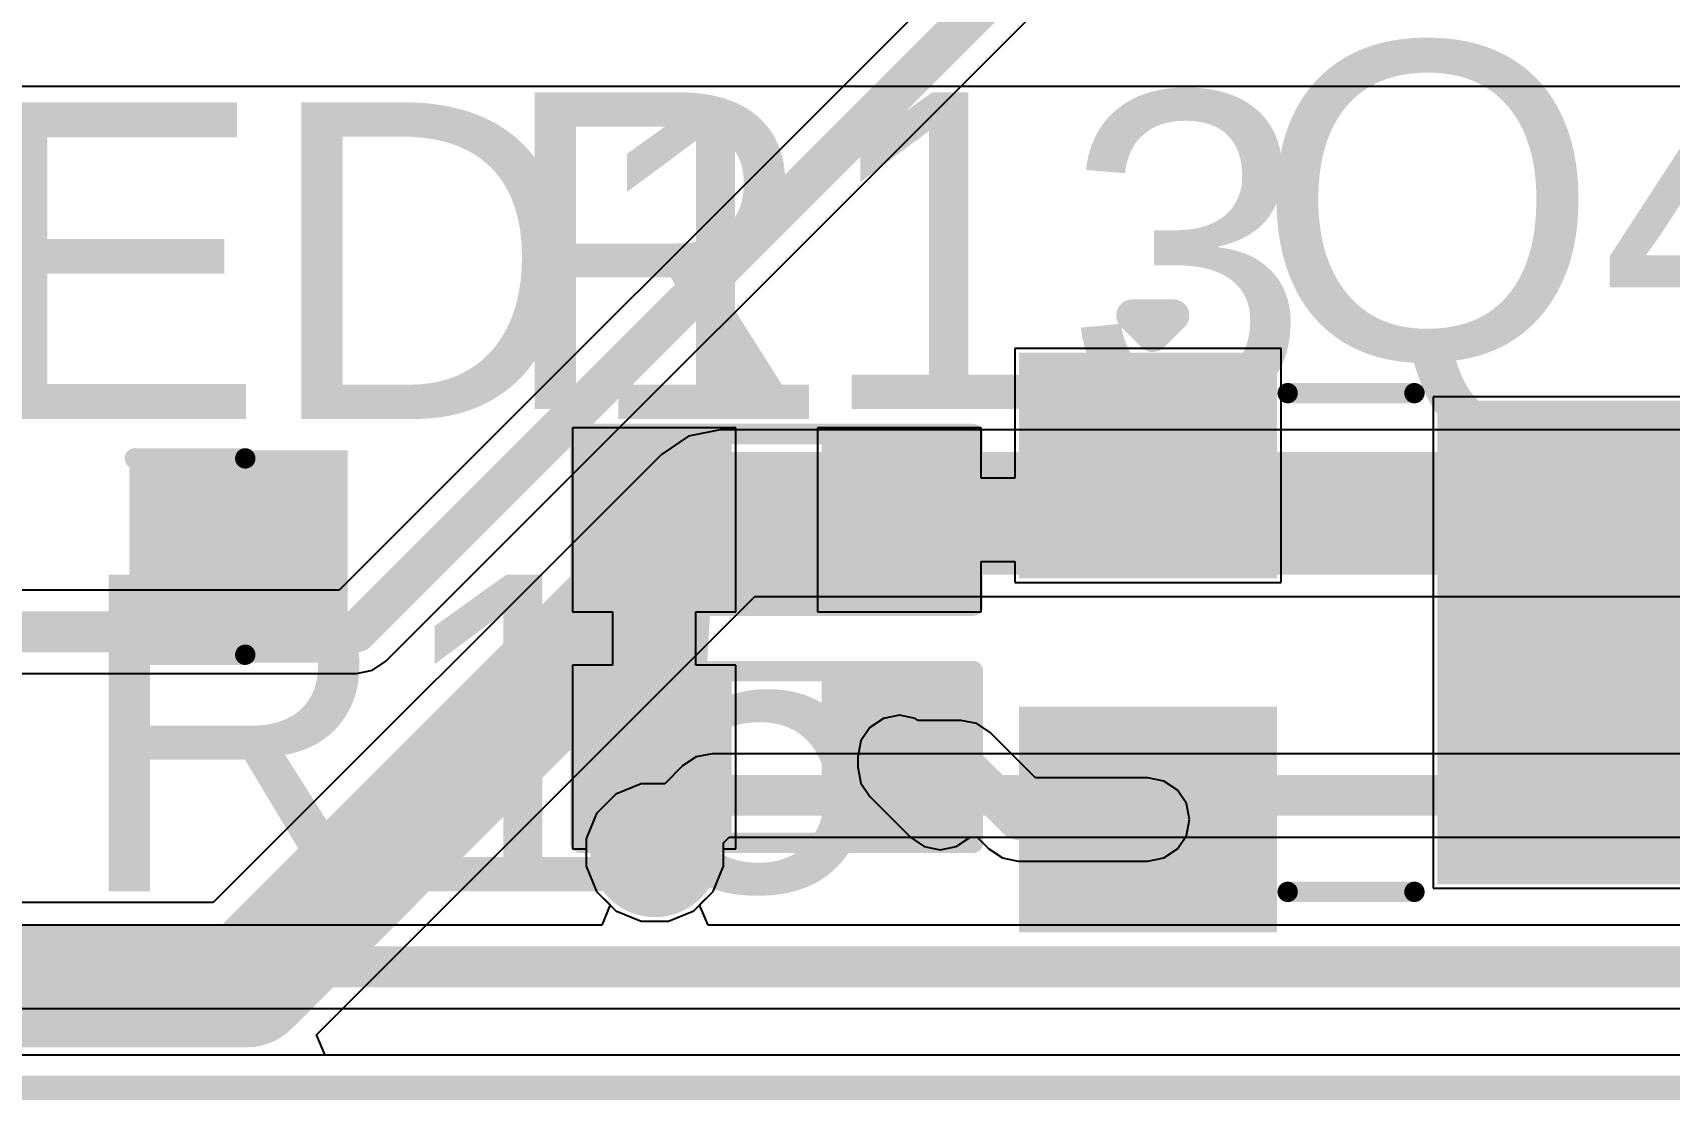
# Model space of a CAD drawing. Header units: millimetres. Extents: x -23 to 83, y -38 to 11.
# Drawn here: x 8.25 to 18.42, y -38.06 to -31.43 of the extents above; entities that cross this region are included whole.
import ezdxf

# ---------------------------------------------------------------- set-up
doc = ezdxf.new("R2010")
doc.units = ezdxf.units.MM
for name, color, linetype in [('BottomLayer', 5, 'Continuous'), ('BottomSolder', 6, 'Continuous'), ('Mechanical2', 216, 'Continuous'), ('TopLayer', 1, 'Continuous'), ('TopOverlay', 2, 'Continuous'), ('TopPaste', 8, 'Continuous'), ('TopSolder', 216, 'Continuous'), ('ViaHoleLayer', 16, 'Continuous')]:
    doc.layers.add(name, color=color, linetype=linetype)
doc.styles.add('Arial', font='', dxfattribs={"height": 0.2})
doc.styles.get('Arial').set_extended_font_data('Arial')

# ---------------------------------------------------------------- blocks, each defined once
blk = doc.blocks.new('R___0603_11')
at = {"layer": 'TopLayer'}
for points in [[(-0.381, 0.4445), (-0.381, -0.4445), (-1.143, -0.4445), (-1.143, 0.4445)], [(1.143, 0.4445), (1.143, -0.4445), (0.381, -0.4445), (0.381, 0.4445)]]:
    blk.add_hatch(color=1, dxfattribs=at).paths.add_polyline_path(points)
at = {"layer": 'TopPaste'}
for points in [[(-0.381, 0.4445), (-0.381, -0.4445), (-1.143, -0.4445), (-1.143, 0.4445)], [(1.143, 0.4445), (1.143, -0.4445), (0.381, -0.4445), (0.381, 0.4445)]]:
    blk.add_hatch(color=8, dxfattribs=at).paths.add_polyline_path(points)
at = {"layer": 'TopSolder'}
for points in [[(-0.2794, 0.5461), (-0.2794, -0.5461), (-1.2446, -0.5461), (-1.2446, 0.5461)], [(1.2446, 0.5461), (1.2446, -0.5461), (0.2794, -0.5461), (0.2794, 0.5461)]]:
    blk.add_hatch(color=216, dxfattribs=at).paths.add_polyline_path(points)
at = {"layer": 'TopOverlay', "const_width": 0.127}
for points in [[(-1.2192, 0.5334), (1.2192, 0.5334)], [(-1.2192, -0.5334), (-1.2192, 0.5334)], [(1.2192, -0.5334), (1.2192, 0.5334)], [(-1.2192, -0.5334), (1.2192, -0.5334)]]:
    blk.add_lwpolyline(points, dxfattribs=at)
at = {"layer": 'TopOverlay', "const_width": 0.0635}
for points in [[(-1.25095, 0.5334, 1), (-1.18745, 0.5334, 1)], [(-1.25095, 0.5334, 1), (-1.18745, 0.5334, 1)], [(1.18745, 0.5334, 1), (1.25095, 0.5334, 1)], [(1.18745, 0.5334, 1), (1.25095, 0.5334, 1)], [(-1.25095, -0.5334, 1), (-1.18745, -0.5334, 1)], [(-1.25095, -0.5334, 1), (-1.18745, -0.5334, 1)], [(1.18745, -0.5334, 1), (1.25095, -0.5334, 1)], [(1.18745, -0.5334, 1), (1.25095, -0.5334, 1)]]:
    blk.add_lwpolyline(points, format="xyb", close=True, dxfattribs=at)
blk = doc.blocks.new('LED_0603_58')
at = {"layer": 'TopLayer'}
for points in [[(-1, 0.5), (-0.5, 0.5), (-0.5, -0.5), (-1, -0.5)], [(0.5, 0.5), (1, 0.5), (1, -0.5), (0.5, -0.5)]]:
    blk.add_hatch(color=1, dxfattribs=at).paths.add_polyline_path(points)
at = {"layer": 'TopOverlay'}
blk.add_hatch(color=2, dxfattribs=at).paths.add_polyline_path([(1.118, -0.66), (1.753, -0.66), (1.753, 0.66), (1.118, 0.66)])
at = {"layer": 'TopPaste'}
for points in [[(-1, 0.5), (-0.5, 0.5), (-0.5, -0.5), (-1, -0.5)], [(0.5, 0.5), (1, 0.5), (1, -0.5), (0.5, -0.5)]]:
    blk.add_hatch(color=8, dxfattribs=at).paths.add_polyline_path(points)
at = {"layer": 'TopSolder'}
for points in [[(-1.102, 0.602), (-0.398, 0.602), (-0.398, -0.602), (-1.102, -0.602)], [(0.398, 0.602), (1.102, 0.602), (1.102, -0.602), (0.398, -0.602)]]:
    blk.add_hatch(color=216, dxfattribs=at).paths.add_polyline_path(points)
at = {"layer": 'TopOverlay', "const_width": 0.127}
for points in [[(-1.118, 0.61), (-0.432, 0.61)], [(-1.118, -0.61), (-1.118, 0.61)], [(0.432, 0.61), (1.118, 0.61)], [(1.118, -0.61), (1.118, 0.61)], [(-1.118, -0.61), (-0.432, -0.61)], [(0.432, -0.61), (1.118, -0.61)]]:
    blk.add_lwpolyline(points, dxfattribs=at)
at = {"layer": 'TopOverlay', "const_width": 0.0635}
for points in [[(-1.149, 0.61, 1), (-1.086, 0.61, 1)], [(-1.149, 0.61, 1), (-1.086, 0.61, 1)], [(-0.464, 0.61, 1), (-0.4, 0.61, 1)], [(0.4, 0.61, 1), (0.464, 0.61, 1)], [(1.086, 0.61, 1), (1.149, 0.61, 1)], [(1.086, 0.61, 1), (1.149, 0.61, 1)], [(-1.149, -0.61, 1), (-1.086, -0.61, 1)], [(-1.149, -0.61, 1), (-1.086, -0.61, 1)], [(-0.464, -0.61, 1), (-0.4, -0.61, 1)], [(0.4, -0.61, 1), (0.464, -0.61, 1)], [(1.086, -0.61, 1), (1.149, -0.61, 1)], [(1.086, -0.61, 1), (1.149, -0.61, 1)]]:
    blk.add_lwpolyline(points, format="xyb", close=True, dxfattribs=at)
blk = doc.blocks.new('TO_236AB_94')
at = {"layer": 'TopLayer'}
for points in [[(-1.4, 2), (1.4, 2), (1.4, 0.6), (-1.4, 0.6)], [(-1.7, -0.6), (-0.5, -0.6), (-0.5, -2), (-1.7, -2)], [(0.5, -0.6), (1.7, -0.6), (1.7, -2), (0.5, -2)]]:
    blk.add_hatch(color=1, dxfattribs=at).paths.add_polyline_path(points)
at = {"layer": 'TopPaste'}
for points in [[(-1.4, 2), (1.4, 2), (1.4, 0.6), (-1.4, 0.6)], [(-1.7, -0.6), (-0.5, -0.6), (-0.5, -2), (-1.7, -2)], [(0.5, -0.6), (1.7, -0.6), (1.7, -2), (0.5, -2)]]:
    blk.add_hatch(color=8, dxfattribs=at).paths.add_polyline_path(points)
at = {"layer": 'TopSolder'}
for points in [[(-1.502, 2.102), (1.502, 2.102), (1.502, 0.498), (-1.502, 0.498)], [(-1.802, -0.498), (-0.398, -0.498), (-0.398, -2.102), (-1.802, -2.102)], [(0.398, -0.498), (1.802, -0.498), (1.802, -2.102), (0.398, -2.102)]]:
    blk.add_hatch(color=216, dxfattribs=at).paths.add_polyline_path(points)
at = {"layer": 'TopOverlay'}
for points, const_width in [([(-1.549, -0.432), (-1.549, 0.356)], 0.127), ([(1.549, -0.432), (1.549, 0.356)], 0.127), ([(-1.905, -1.27), (-2.032, -1.143)], 0.2), ([(-2.032, -1.397), (-2.032, -1.143)], 0.2), ([(-2.032, -1.397), (-1.905, -1.27)], 0.2)]:
    blk.add_lwpolyline(points, dxfattribs=dict(at, const_width=const_width))
for points, const_width in [([(-1.581, 0.356, 1), (-1.518, 0.356, 1)], 0.0635), ([(1.518, 0.356, 1), (1.581, 0.356, 1)], 0.0635), ([(-1.581, -0.432, 1), (-1.518, -0.432, 1)], 0.0635), ([(1.518, -0.432, 1), (1.581, -0.432, 1)], 0.0635), ([(-2.082, -1.143, 1), (-1.982, -1.143, 1)], 0.1), ([(-2.082, -1.143, 1), (-1.982, -1.143, 1)], 0.1), ([(-1.955, -1.27, 1), (-1.855, -1.27, 1)], 0.1), ([(-1.955, -1.27, 1), (-1.855, -1.27, 1)], 0.1), ([(-2.082, -1.397, 1), (-1.982, -1.397, 1)], 0.1), ([(-2.082, -1.397, 1), (-1.982, -1.397, 1)], 0.1)]:
    blk.add_lwpolyline(points, format="xyb", close=True, dxfattribs=dict(at, const_width=const_width))
blk = doc.blocks.new('R___0603_106')
at = {"layer": 'TopLayer'}
for points in [[(-0.381, 0.4445), (-0.381, -0.4445), (-1.143, -0.4445), (-1.143, 0.4445)], [(1.143, 0.4445), (1.143, -0.4445), (0.381, -0.4445), (0.381, 0.4445)]]:
    blk.add_hatch(color=1, dxfattribs=at).paths.add_polyline_path(points)
at = {"layer": 'TopPaste'}
for points in [[(-0.381, 0.4445), (-0.381, -0.4445), (-1.143, -0.4445), (-1.143, 0.4445)], [(1.143, 0.4445), (1.143, -0.4445), (0.381, -0.4445), (0.381, 0.4445)]]:
    blk.add_hatch(color=8, dxfattribs=at).paths.add_polyline_path(points)
at = {"layer": 'TopSolder'}
for points in [[(-0.2794, 0.5461), (-0.2794, -0.5461), (-1.2446, -0.5461), (-1.2446, 0.5461)], [(1.2446, 0.5461), (1.2446, -0.5461), (0.2794, -0.5461), (0.2794, 0.5461)]]:
    blk.add_hatch(color=216, dxfattribs=at).paths.add_polyline_path(points)
at = {"layer": 'TopOverlay', "const_width": 0.127}
for points in [[(-1.2192, 0.5334), (1.2192, 0.5334)], [(-1.2192, -0.5334), (-1.2192, 0.5334)], [(1.2192, -0.5334), (1.2192, 0.5334)], [(-1.2192, -0.5334), (1.2192, -0.5334)]]:
    blk.add_lwpolyline(points, dxfattribs=at)
at = {"layer": 'TopOverlay', "const_width": 0.0635}
for points in [[(-1.25095, 0.5334, 1), (-1.18745, 0.5334, 1)], [(-1.25095, 0.5334, 1), (-1.18745, 0.5334, 1)], [(1.18745, 0.5334, 1), (1.25095, 0.5334, 1)], [(1.18745, 0.5334, 1), (1.25095, 0.5334, 1)], [(-1.25095, -0.5334, 1), (-1.18745, -0.5334, 1)], [(-1.25095, -0.5334, 1), (-1.18745, -0.5334, 1)], [(1.18745, -0.5334, 1), (1.25095, -0.5334, 1)], [(1.18745, -0.5334, 1), (1.25095, -0.5334, 1)]]:
    blk.add_lwpolyline(points, format="xyb", close=True, dxfattribs=at)

msp = doc.modelspace()

# ---------------------------------------------------------------- hatches: boundary and pattern name
at = {"layer": 'BottomLayer'}
h = msp.add_hatch(color=5, dxfattribs=at)
edge = h.paths.add_edge_path()
edge.add_arc((12.116, -36.525), 0.3, 0, 360)
at = {"layer": 'BottomSolder'}
h = msp.add_hatch(color=6, dxfattribs=at)
edge = h.paths.add_edge_path()
edge.add_arc((12.116, -36.525), 0.402, 0, 360)
at = {"layer": 'TopLayer'}
h = msp.add_hatch(color=1, dxfattribs=at)
edge = h.paths.add_edge_path()
edge.add_arc((12.116, -36.525), 0.3, 0, 360)
at = {"layer": 'TopSolder'}
h = msp.add_hatch(color=216, dxfattribs=at)
edge = h.paths.add_edge_path()
edge.add_arc((12.116, -36.525), 0.402, 0, 360)
at = {"layer": 'ViaHoleLayer'}
h = msp.add_hatch(color=16, dxfattribs=at)
edge = h.paths.add_edge_path()
edge.add_arc((12.116, -36.525), 0.15, 0, 360)

# ---------------------------------------------------------------- linework, layer by layer
at = {"layer": 'BottomLayer'}
for p, q in [((10.445, -35.337), (18.578, -27.203)), ((17.728, -27.321), (10.154, -34.895)), ((12.324, -33.938), (12.156, -34.051)), ((12.522, -33.899), (12.324, -33.938)), ((26.156, -33.899), (12.522, -33.899)), ((12.156, -34.051), (9.371, -36.836)), ((10.154, -34.895), (-5.328, -34.895)), ((10.014, -37.658), (12.737, -34.935)), ((12.737, -34.935), (18.602, -34.935)), ((10.361, -35.393), (10.445, -35.337)), ((-5.436, -35.413), (10.262, -35.413)), ((10.262, -35.413), (10.361, -35.393)), ((12.288, -35.986), (12.177, -36.098)), ((12.372, -35.93), (12.288, -35.986)), ((12.471, -35.911), (12.372, -35.93)), ((18.555, -35.911), (12.471, -35.911)), ((12.031, -36.098), (11.874, -36.163)), ((12.177, -36.098), (12.031, -36.098)), ((11.874, -36.163), (11.754, -36.283)), ((11.754, -36.283), (11.689, -36.44)), ((11.689, -36.44), (11.689, -36.61)), ((12.543, -36.464), (12.578, -36.429)), ((12.543, -36.61), (12.543, -36.464)), ((12.578, -36.429), (48.031, -36.429)), ((11.689, -36.61), (11.754, -36.767)), ((12.478, -36.767), (12.543, -36.61)), ((11.754, -36.767), (11.874, -36.887)), ((12.358, -36.887), (12.478, -36.767)), ((9.371, -36.836), (-9.701, -36.836)), ((11.874, -36.887), (12.031, -36.952)), ((12.201, -36.952), (12.358, -36.887)), ((12.031, -36.952), (12.201, -36.952)), ((10.067, -37.785), (10.014, -37.658)), ((22.228, -37.785), (10.067, -37.785))]:
    msp.add_line(p, q, dxfattribs=at)
for points, const_width in [([(10.262, -35.154), (20.168, -25.248)], 0.254), ([(9.586, -37.354), (12.522, -34.417)], 0.762), ([(12.522, -34.417), (41.224, -34.417)], 0.762), ([(-5.436, -35.154), (10.262, -35.154)], 0.254), ([(12.116, -36.525), (12.471, -36.17)], 0.254), ([(12.471, -36.17), (48.031, -36.17)], 0.254), ([(-9.916, -37.354), (9.586, -37.354)], 0.762)]:
    msp.add_lwpolyline(points, dxfattribs=dict(at, const_width=const_width))
for points, const_width in [([(12.332, -34.417, 1), (12.713, -34.417, 1)], 0.381), ([(12.332, -34.417, 1), (12.713, -34.417, 1)], 0.381), ([(10.198, -35.154, 1), (10.325, -35.154, 1)], 0.127), ([(10.198, -35.154, 1), (10.325, -35.154, 1)], 0.127), ([(12.408, -36.17, 1), (12.535, -36.17, 1)], 0.127), ([(12.408, -36.17, 1), (12.535, -36.17, 1)], 0.127), ([(12.052, -36.525, 1), (12.179, -36.525, 1)], 0.127), ([(9.395, -37.354, 1), (9.776, -37.354, 1)], 0.381), ([(9.395, -37.354, 1), (9.776, -37.354, 1)], 0.381)]:
    msp.add_lwpolyline(points, format="xyb", close=True, dxfattribs=dict(at, const_width=const_width))
at = {"layer": 'Mechanical2', "const_width": 0.152}
msp.add_lwpolyline([(-16.519, -37.988), (73.481, -37.988)], dxfattribs=at)
at = {"layer": 'TopLayer'}
for p, q in [((26.868, -31.765), (6.934, -31.765)), ((16.007, -33.393), (14.353, -33.393)), ((14.353, -33.393), (14.353, -34.199)), ((16.007, -34.847), (16.007, -33.393)), ((18.607, -33.693), (16.953, -33.693)), ((16.953, -33.693), (16.953, -36.747)), ((12.619, -33.886), (11.603, -33.886)), ((11.603, -33.886), (11.603, -35.029)), ((12.619, -35.029), (12.619, -33.886)), ((14.143, -33.886), (13.127, -33.886)), ((13.127, -33.886), (13.127, -35.029)), ((14.143, -34.199), (14.143, -33.886)), ((14.353, -34.199), (14.143, -34.199)), ((14.143, -35.029), (14.143, -34.717)), ((14.143, -34.717), (14.353, -34.717)), ((14.353, -34.717), (14.353, -34.847)), ((14.353, -34.847), (16.007, -34.847)), ((11.603, -35.029), (11.852, -35.029)), ((11.852, -35.029), (11.852, -35.36)), ((12.37, -35.36), (12.37, -35.029)), ((12.37, -35.029), (12.619, -35.029)), ((13.127, -35.029), (14.143, -35.029)), ((11.852, -35.36), (11.603, -35.36)), ((11.603, -35.36), (11.603, -36.503)), ((12.619, -35.36), (12.37, -35.36)), ((12.619, -36.503), (12.619, -35.36)), ((13.536, -35.692), (13.452, -35.748)), ((13.635, -35.672), (13.536, -35.692)), ((13.734, -35.692), (13.635, -35.672)), ((13.752, -35.704), (13.734, -35.692)), ((13.452, -35.748), (13.395, -35.832)), ((14.017, -35.704), (13.752, -35.704)), ((14.116, -35.724), (14.017, -35.704)), ((14.2, -35.78), (14.116, -35.724)), ((14.482, -36.061), (14.2, -35.78)), ((13.395, -35.832), (13.376, -35.931)), ((13.376, -35.931), (13.376, -35.995)), ((13.376, -35.995), (13.395, -36.094)), ((13.395, -36.094), (13.452, -36.178)), ((15.18, -36.061), (14.482, -36.061)), ((15.279, -36.081), (15.18, -36.061)), ((15.363, -36.137), (15.279, -36.081)), ((13.452, -36.178), (13.706, -36.432)), ((15.419, -36.221), (15.363, -36.137)), ((15.438, -36.32), (15.419, -36.221)), ((15.419, -36.419), (15.438, -36.32)), ((11.603, -36.503), (11.689, -36.503)), ((11.689, -36.503), (11.689, -36.61)), ((12.543, -36.61), (12.543, -36.503)), ((12.543, -36.503), (12.619, -36.503)), ((13.706, -36.432), (13.79, -36.488)), ((13.79, -36.488), (13.889, -36.508)), ((13.889, -36.508), (13.988, -36.488)), ((13.988, -36.488), (14.072, -36.432)), ((14.072, -36.432), (14.116, -36.427)), ((14.116, -36.427), (14.191, -36.503)), ((14.191, -36.503), (14.275, -36.559)), ((15.279, -36.559), (15.363, -36.503)), ((15.363, -36.503), (15.419, -36.419)), ((11.689, -36.61), (11.754, -36.767)), ((12.478, -36.767), (12.543, -36.61)), ((14.275, -36.559), (14.374, -36.579)), ((14.374, -36.579), (15.18, -36.579)), ((15.18, -36.579), (15.279, -36.559)), ((11.754, -36.767), (11.837, -36.85)), ((12.394, -36.85), (12.478, -36.767)), ((16.953, -36.747), (18.607, -36.747)), ((11.837, -36.85), (11.786, -36.977)), ((12.446, -36.977), (12.394, -36.85)), ((11.786, -36.977), (-11.481, -36.977)), ((21.982, -36.977), (12.446, -36.977)), ((-11.588, -37.495), (21.982, -37.495)), ((22.228, -37.785), (-16.518, -37.785))]:
    msp.add_line(p, q, dxfattribs=at)
at = {"layer": 'TopLayer', "const_width": 0.254}
for points in [[(14.842, -34.458), (15.18, -34.12)], [(12.111, -35.931), (12.111, -34.458)], [(13.635, -34.458), (14.842, -34.458)], [(17.78, -35.22), (17.993, -35.433)], [(17.993, -35.433), (18.847, -35.433)], [(12.111, -35.931), (12.116, -35.936)], [(12.116, -36.525), (12.116, -35.936)], [(13.635, -35.963), (13.635, -35.931)], [(13.635, -35.963), (14.017, -35.963)], [(13.635, -35.995), (13.635, -35.963)], [(13.635, -35.995), (13.889, -36.249)], [(14.017, -35.963), (14.374, -36.32)], [(14.374, -36.32), (15.18, -36.32)], [(-11.588, -37.236), (22.327, -37.236)]]:
    msp.add_lwpolyline(points, dxfattribs=at)
at = {"layer": 'TopLayer', "const_width": 0.127}
for points in [[(15.116, -34.12, 1), (15.243, -34.12, 1)], [(12.047, -34.458, 1), (12.174, -34.458, 1)], [(13.571, -34.458, 1), (13.698, -34.458, 1)], [(14.778, -34.458, 1), (14.905, -34.458, 1)], [(14.778, -34.458, 1), (14.905, -34.458, 1)], [(17.716, -35.22, 1), (17.843, -35.22, 1)], [(17.929, -35.433, 1), (18.056, -35.433, 1)], [(17.929, -35.433, 1), (18.056, -35.433, 1)], [(12.047, -35.931, 1), (12.174, -35.931, 1)], [(12.047, -35.931, 1), (12.174, -35.931, 1)], [(12.052, -35.936, 1), (12.179, -35.936, 1)], [(12.052, -35.936, 1), (12.179, -35.936, 1)], [(13.571, -35.931, 1), (13.698, -35.931, 1)], [(13.571, -35.963, 1), (13.698, -35.963, 1)], [(13.571, -35.963, 1), (13.698, -35.963, 1)], [(13.571, -35.963, 1), (13.698, -35.963, 1)], [(13.571, -35.995, 1), (13.698, -35.995, 1)], [(13.571, -35.995, 1), (13.698, -35.995, 1)], [(13.954, -35.963, 1), (14.081, -35.963, 1)], [(13.954, -35.963, 1), (14.081, -35.963, 1)], [(13.825, -36.249, 1), (13.952, -36.249, 1)], [(14.311, -36.32, 1), (14.438, -36.32, 1)], [(14.311, -36.32, 1), (14.438, -36.32, 1)], [(15.116, -36.32, 1), (15.243, -36.32, 1)], [(12.052, -36.525, 1), (12.179, -36.525, 1)]]:
    msp.add_lwpolyline(points, format="xyb", close=True, dxfattribs=at)

# ---------------------------------------------------------------- block references
at = {"rotation": 270}
msp.add_blockref('TO_236AB_94', (16.48, -35.22), dxfattribs=at)
for name, p in [('R___0603_106', (12.873, -34.458)), ('LED_0603_58', (8.453, -34.686)), ('R___0603_11', (12.873, -35.931))]:
    msp.add_blockref(name, p)

# ---------------------------------------------------------------- texts
at = {"layer": 'TopOverlay', "style": 'Arial'}
for s, p in [('Q4', (15.848, -33.459)), ('R13', (11.143, -33.769)), ('LED1', (6.33, -33.831)), ('R15', (8.497, -36.766))]:
    msp.add_text(s, height=1.9685, dxfattribs=at).set_placement(p)

doc.saveas('drawing.dxf')
